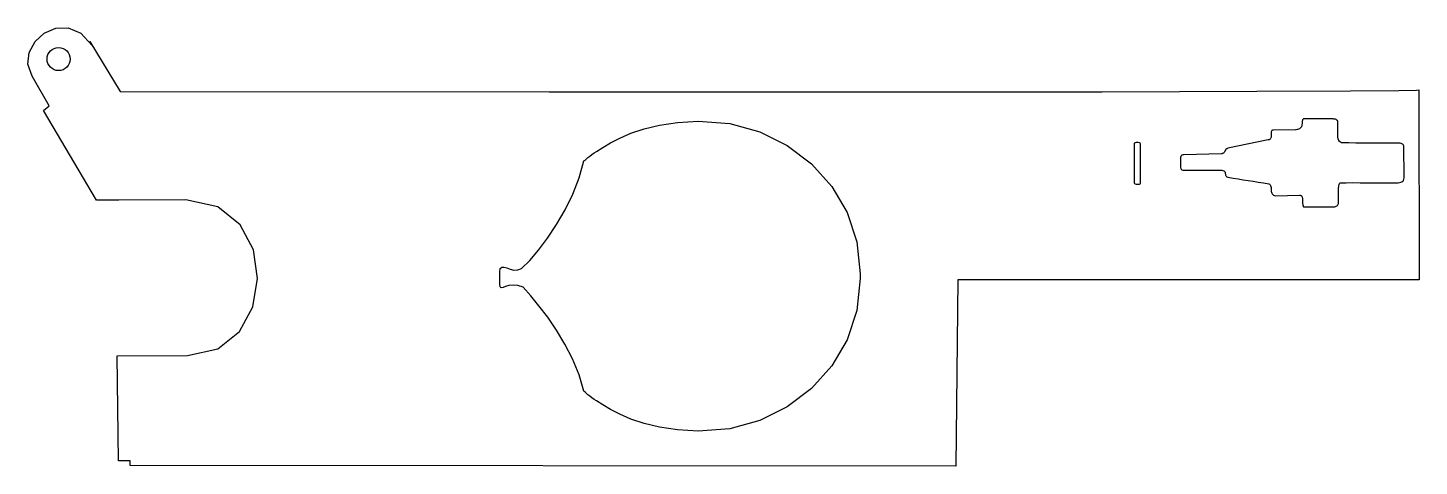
# Model space of a CAD drawing. Extents: x -137 to 61, y -21 to 42.
import ezdxf

# ---------------------------------------------------------------- set-up
doc = ezdxf.new("R2010")
doc.units = 0
doc.layers.add('CAPA_1', color=7, linetype='CONTINUOUS')

msp = doc.modelspace()

# ---------------------------------------------------------------- linework, layer by layer
at = {"layer": 'CAPA_1', "color": 242}
for points in [[(-123.5058, 32.6061), (-62.5876, 32.5548), (-16.8192, 32.5512), (15.9655, 32.5828), (37.9323, 32.6369), (51.2472, 32.7009), (58.0762, 32.7623), (60.5853, 32.8083), (60.9403, 32.8265), (60.9799, 5.8563), (-4.5512, 5.8695), (-4.8013, -20.6187), (-122.0832, -20.5349), (-122.0859, -19.8783), (-123.7288, -19.8812), (-123.9447, -4.9415), (-113.9192, -4.8924), (-109.6576, -3.9571), (-106.5655, -1.4782), (-104.6714, 2.0339), (-104.004, 6.0687), (-104.5917, 10.116), (-106.463, 13.6653), (-109.6466, 16.2062), (-114.1708, 17.2284), (-123.6959, 17.1755), (-126.8709, 17.1755), (-134.3849, 29.9291), (-133.5912, 30.5641), (-136.0255, 34.7709), (-136.6189, 36.4801), (-136.4186, 38.1754), (-135.5847, 39.699), (-134.277, 40.8929), (-132.6556, 41.5995), (-130.8803, 41.6608), (-129.1111, 40.9191), (-127.5079, 39.2164), (-127.8112, 39.7222), (-123.5058, 32.6061)], [(-132.2452, 38.8632), (-131.9146, 38.8299), (-131.6067, 38.7343), (-131.328, 38.5831), (-131.0853, 38.3828), (-130.8849, 38.14), (-130.7337, 37.8613), (-130.6381, 37.5534), (-130.6048, 37.2228), (-130.6381, 36.8922), (-130.7337, 36.5843), (-130.8849, 36.3056), (-131.0853, 36.0629), (-131.328, 35.8625), (-131.6067, 35.7113), (-131.9146, 35.6157), (-132.2452, 35.5824), (-132.5758, 35.6157), (-132.8837, 35.7113), (-133.1624, 35.8625), (-133.4052, 36.0629), (-133.6055, 36.3056), (-133.7567, 36.5843), (-133.8523, 36.8922), (-133.8856, 37.2228), (-133.8523, 37.5534), (-133.7567, 37.8613), (-133.6055, 38.14), (-133.4052, 38.3828), (-133.1624, 38.5831), (-132.8837, 38.7343), (-132.5758, 38.8299), (-132.2452, 38.8632)], [(-18.4264, 6.0433), (-18.8879, 1.5176), (-20.2637, -2.6446), (-22.4418, -6.3657), (-25.3099, -9.5683), (-28.7559, -12.1747), (-32.6675, -14.1074), (-36.9326, -15.2889), (-41.439, -15.6417), (-44.3489, -15.4654), (-46.8889, -15.0877), (-49.0856, -14.5576), (-50.9658, -13.9244), (-52.5563, -13.2372), (-53.8837, -12.5453), (-54.9747, -11.8978), (-55.8561, -11.344), (-56.179, -11.1317), (-56.4972, -10.9052), (-56.7988, -10.6775), (-57.072, -10.4617), (-57.4861, -10.1186), (-57.6451, -9.9809), (-58.3307, -7.6324), (-59.2473, -5.3876), (-60.335, -3.2659), (-61.5343, -1.2869), (-62.7852, 0.5302), (-64.0281, 2.166), (-65.2031, 3.6008), (-66.2506, 4.8155), (-67.0332, 5.072), (-67.712, 5.1194), (-68.2865, 5.0332), (-68.7563, 4.889), (-69.1209, 4.7626), (-69.3799, 4.7296), (-69.5328, 4.8656), (-69.5793, 5.2462), (-69.5793, 6.0948), (-69.5793, 6.2201), (-69.5793, 6.2201), (-69.5793, 6.9777), (-69.5158, 7.4633), (-69.3144, 7.6641), (-68.9983, 7.6617), (-68.5908, 7.5379), (-68.1149, 7.3742), (-67.5939, 7.2523), (-67.0508, 7.254), (-66.5089, 7.4609), (-65.3412, 8.6122), (-64.0857, 10.0625), (-62.7948, 11.7707), (-61.521, 13.6958), (-60.3166, 15.7965), (-59.2342, 18.0319), (-58.3262, 20.3608), (-57.6451, 22.7422), (-57.4861, 22.8799), (-57.072, 23.223), (-56.7988, 23.4388), (-56.4972, 23.6665), (-56.179, 23.893), (-55.8561, 24.1053), (-54.9747, 24.6591), (-53.8837, 25.3066), (-52.5563, 25.9985), (-50.9658, 26.6857), (-49.0856, 27.3189), (-46.8889, 27.849), (-44.3489, 28.2267), (-41.439, 28.403), (-36.9326, 28.0502), (-32.6675, 26.8687), (-28.7559, 24.936), (-25.3099, 22.3296), (-22.4418, 19.127), (-20.2637, 15.4059), (-18.8879, 11.2437), (-18.4264, 6.718), (-18.4264, 6.0433)], [(58.7814, 24.8997), (58.7617, 24.9866), (58.7116, 25.0639), (58.6337, 25.1309), (58.531, 25.1866), (58.4063, 25.2303), (58.2624, 25.2612), (58.1022, 25.2784), (57.9285, 25.281), (57.1386, 25.2667), (56.2078, 25.2615), (55.1808, 25.2632), (54.1024, 25.2701), (53.0173, 25.2801), (51.9703, 25.2914), (51.006, 25.3019), (50.1692, 25.3098), (49.9683, 25.3306), (49.8031, 25.3976), (49.671, 25.5103), (49.5694, 25.668), (49.4956, 25.8702), (49.447, 26.1163), (49.4209, 26.4056), (49.4148, 26.7376), (49.4136, 27.6022), (49.4339, 28.193), (49.4137, 28.3494), (49.3607, 28.4705), (49.2827, 28.5607), (49.1874, 28.6247), (49.0824, 28.6669), (48.9756, 28.6917), (48.8745, 28.7036), (48.7869, 28.7071), (44.6506, 28.7515), (44.5704, 28.7363), (44.5069, 28.6992), (44.4582, 28.6418), (44.4222, 28.5658), (44.3803, 28.3643), (44.3656, 28.108), (44.3315, 27.826), (44.251, 27.6059), (44.135, 27.4407), (43.9941, 27.3231), (43.839, 27.246), (43.6803, 27.2022), (43.5288, 27.1845), (43.3952, 27.1858), (40.25, 27.1152), (40.1598, 27.1096), (40.0896, 27.0916), (40.0371, 27.0548), (40.0002, 26.9928), (39.9768, 26.8992), (39.9648, 26.7675), (39.9619, 26.5915), (39.966, 26.3646), (39.9632, 26.2522), (39.948, 26.1458), (39.9197, 26.047), (39.8775, 25.9576), (39.8208, 25.8791), (39.7488, 25.8133), (39.6607, 25.7619), (39.5558, 25.7264), (33.8066, 24.5395), (33.7405, 24.5181), (33.6495, 24.4836), (33.6059, 24.4609), (33.5694, 24.4341), (33.5446, 24.4031), (33.5359, 24.3676), (33.3259, 24.029), (33.2889, 23.9644), (33.242, 23.9103), (33.1881, 23.8657), (33.1303, 23.8295), (33.0153, 23.7782), (32.9212, 23.7484), (27.5552, 23.6376), (27.3933, 23.6184), (27.2715, 23.5685), (27.1844, 23.4862), (27.1267, 23.37), (27.093, 23.2181), (27.078, 23.0291), (27.0764, 22.8012), (27.0828, 22.5328), (27.0808, 22.2131), (27.1032, 21.8552), (27.1393, 21.6925), (27.2005, 21.5572), (27.2931, 21.4613), (27.4233, 21.4172), (32.9691, 21.4196), (33.0952, 21.3964), (33.2429, 21.3247), (33.3125, 21.2719), (33.3725, 21.2085), (33.4181, 21.1349), (33.4443, 21.0518), (33.4755, 20.747), (33.5104, 20.6623), (33.588, 20.5738), (33.6874, 20.499), (33.7874, 20.4553), (34.5576, 20.3082), (35.2927, 20.1821), (36.0044, 20.0699), (36.7044, 19.9647), (37.4044, 19.8595), (38.1161, 19.7473), (38.8512, 19.6212), (39.6214, 19.4741), (39.7249, 19.431), (39.8087, 19.3558), (39.8739, 19.2539), (39.9219, 19.1309), (39.954, 18.9922), (39.9716, 18.8431), (39.9759, 18.6891), (39.9683, 18.5356), (39.9711, 18.4268), (39.9965, 18.308), (40.0434, 18.1868), (40.1109, 18.0707), (40.1981, 17.9673), (40.3038, 17.884), (40.4272, 17.8285), (40.5672, 17.8083), (43.998, 17.8756), (44.0921, 17.8737), (44.174, 17.8592), (44.244, 17.8187), (44.3025, 17.7389), (44.35, 17.6065), (44.3867, 17.4081), (44.413, 17.1303), (44.4294, 16.7598), (44.4433, 16.5173), (44.4817, 16.3465), (44.5159, 16.2871), (44.563, 16.2445), (44.6252, 16.2182), (44.705, 16.208), (48.8895, 16.2361), (48.9787, 16.2439), (49.0779, 16.2661), (49.1803, 16.3028), (49.2792, 16.3543), (49.3679, 16.4204), (49.4397, 16.5014), (49.4879, 16.5973), (49.5057, 16.7082), (49.5129, 17.3818), (49.5216, 18.2397), (49.5211, 18.7782), (49.5531, 19.2251), (49.5969, 19.3991), (49.6674, 19.5321), (49.7711, 19.6181), (49.914, 19.651), (50.632, 19.6602), (51.5402, 19.6626), (52.5821, 19.6604), (53.7012, 19.6553), (54.8414, 19.6494), (55.946, 19.6447), (56.9589, 19.643), (57.8235, 19.6464), (58.017, 19.6531), (58.2017, 19.6734), (58.3723, 19.712), (58.5233, 19.7741), (58.6495, 19.8645), (58.7455, 19.9882), (58.806, 20.1502), (58.8257, 20.3555), (58.7814, 24.8997)], [(20.4889, 24.8624), (20.5201, 19.6268), (20.5584, 19.5462), (20.6583, 19.4854), (20.7992, 19.4451), (20.9607, 19.4264), (21.1226, 19.4302), (21.2645, 19.4574), (21.3659, 19.5089), (21.4064, 19.5857), (21.3824, 25.1603), (21.3406, 25.251), (21.2372, 25.3175), (21.0932, 25.3591), (20.9293, 25.3751), (20.7663, 25.3648), (20.625, 25.3273), (20.5263, 25.2621), (20.491, 25.1683), (20.4889, 24.8624)]]:
    msp.add_lwpolyline(points, close=True, dxfattribs=at)

doc.saveas('drawing.dxf')
